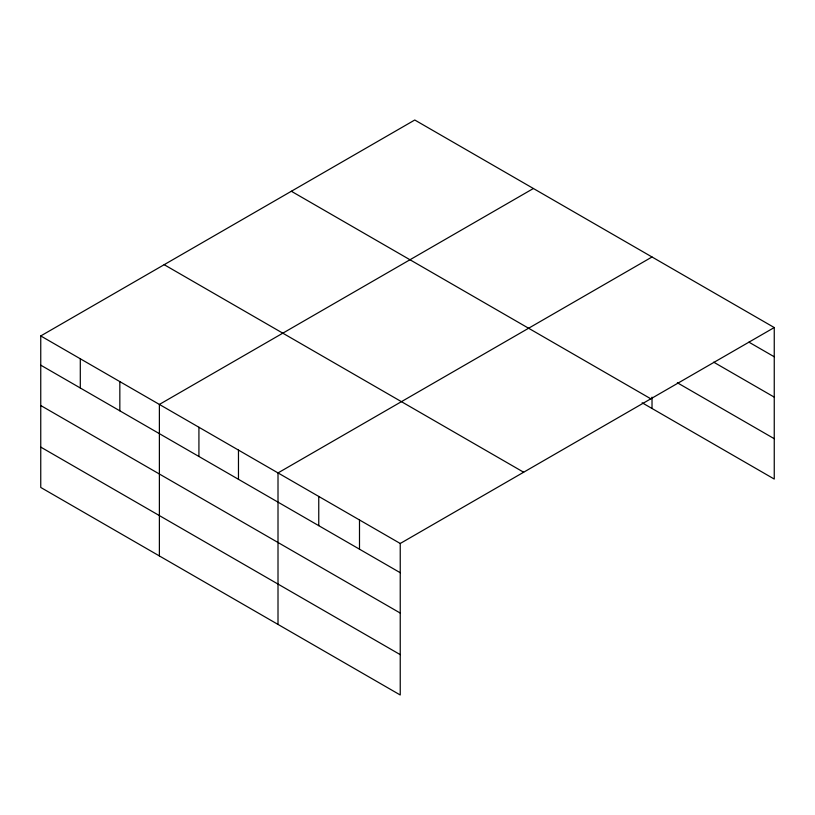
<?xml version="1.0" encoding="UTF-8"?>
<svg xmlns="http://www.w3.org/2000/svg" width="815" height="815" viewBox="0 0 815 815"><rect width="100%" height="100%" fill="white"/><g stroke="black" fill="none" stroke-linecap="round" stroke-linejoin="round"><path stroke-width="1.22" d="M774.25 327.548L414.764 120.009L40.75 335.943L40.75 487.452L400.236 694.991L400.236 543.483L774.25 327.548L774.25 479.057L642.139 402.783M533.397 188.499L159.383 404.434L159.383 555.942M652.02 256.99L278.007 472.924L278.007 624.433M748.924 342.157L774.25 356.776M713.685 362.166L774.25 397.129M677.346 382.765L774.25 438.704M291.342 191.26L650.828 398.81M164.172 264.681L523.658 472.231M40.75 335.943L400.236 543.483M40.75 365.161L400.236 572.711M40.75 405.524L400.236 613.063M40.75 447.099L400.236 654.639M652.02 397.139L652.02 408.498M359.497 519.97L359.497 549.188M318.757 496.447L318.757 525.665M238.469 450.094L238.469 479.312M198.921 427.264L198.921 456.481M119.836 381.603L119.836 410.821M80.298 358.773L80.298 387.991"/></g></svg>
